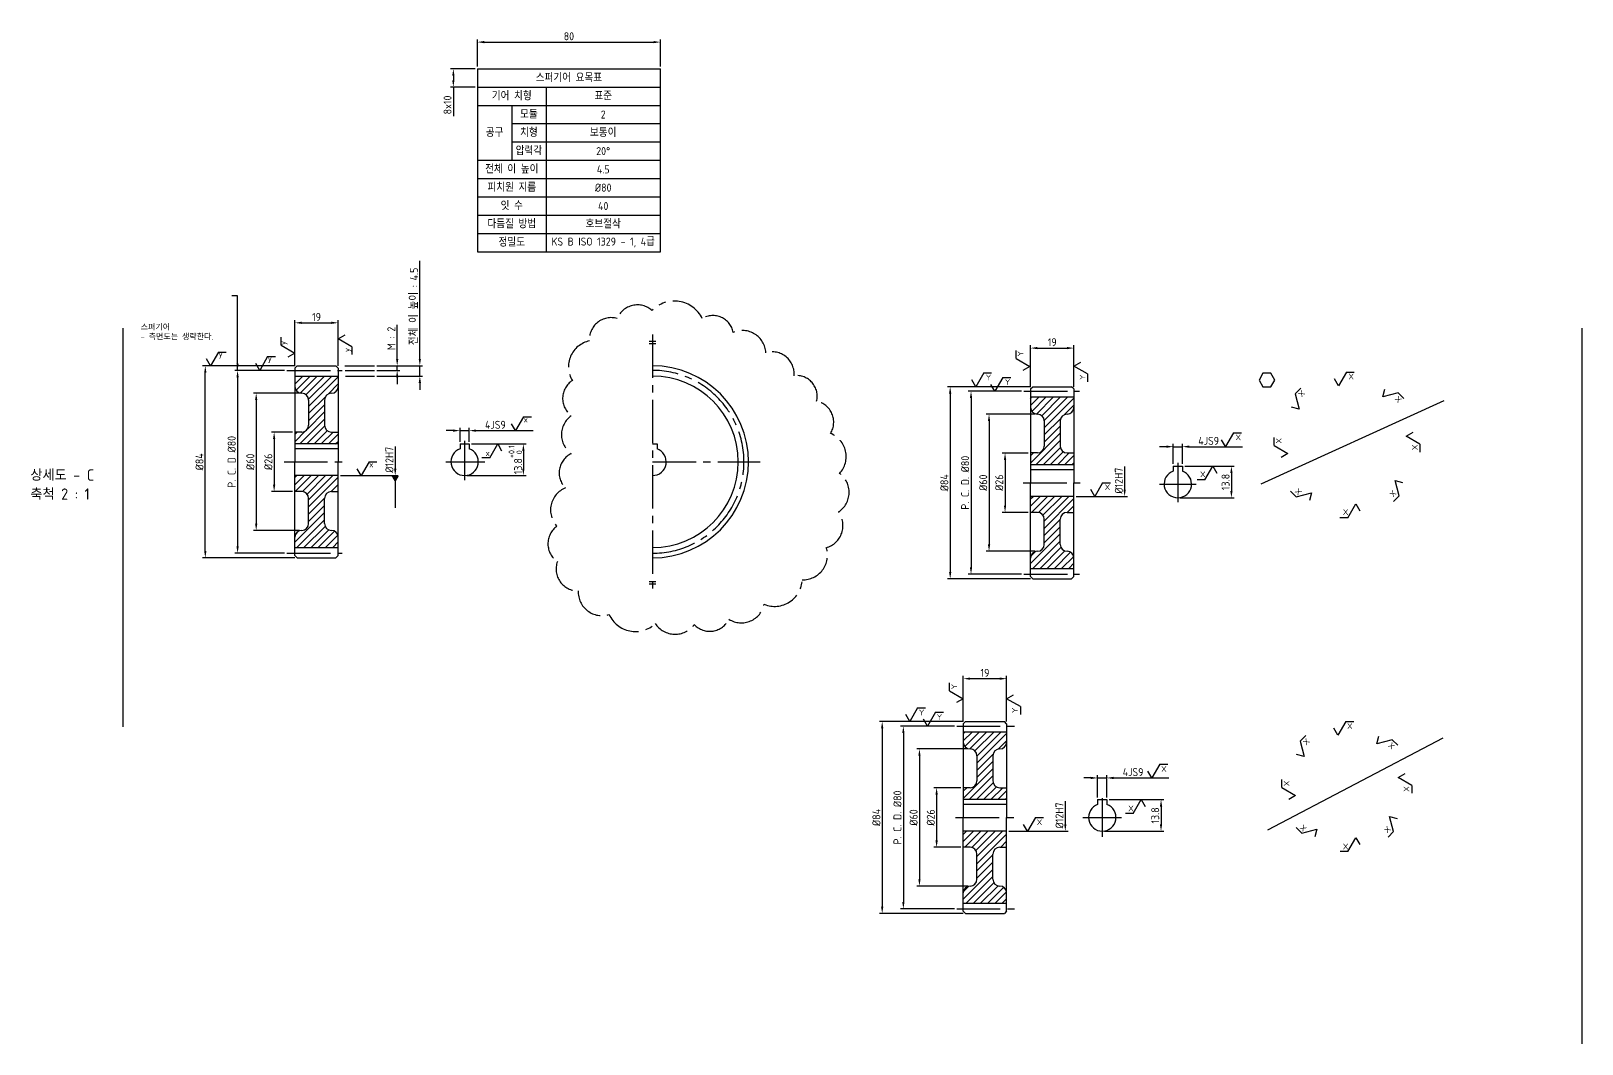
# Model space of a CAD drawing. Header units: millimetres. Extents: x 0 to 10991, y 0 to 768.
# Drawn here: x 3334 to 4013, y 104 to 547 of the extents above; entities that cross this region are included whole.
import ezdxf

# ---------------------------------------------------------------- set-up
doc = ezdxf.new("R2010")
doc.units = ezdxf.units.MM
doc.linetypes.add('CENTER2', pattern=[28.575, 19.05, -3.175, 3.175, -3.175])
doc.linetypes.add('PHANTOM2', pattern=[31.75, 15.875, -3.175, 3.175, -3.175, 3.175, -3.175])
for name, color, linetype in [('가는실선', 7, 'Continuous'), ('가상선', 6, 'PHANTOM2'), ('문자', 2, 'Continuous'), ('외형선', 3, 'Continuous'), ('중심선', 7, 'CENTER2')]:
    doc.layers.add(name, color=color, linetype=linetype)
doc.styles.get("Standard").update_dxf_attribs({"font": 'isocp.shx', "bigfont": 'whgtxt.shx'})
doc.dimstyles.new('ISO-25', dxfattribs={"dimtxt": 3.5, "dimasz": 3, "dimexe": 1.2, "dimexo": 1, "dimgap": 0.8, "dimtad": 1, "dimdec": 3, "dimdsep": 46, "dimtxsty": 'Standard', "dimcen": 0, "dimclrd": 7, "dimclre": 7, "dimclrt": 2, "dimadec": 0, "dimazin": 2, "dimtfac": 1, "dimtdec": 3, "dimtmove": 0, "dimatfit": 3, "dimfxl": 0, "dimlwd": -1, "dimlwe": -1, "dimarcsym": 0})

# ---------------------------------------------------------------- blocks, each defined once
blk = doc.blocks.new('*D167')
at = {"layer": 'Defpoints', "color": 0}
for p in [(3484.49, 400.21), (3484.49, 398.21), (3494.41, 400.21)]:
    blk.add_point(p, dxfattribs=at)
at = {"layer": '외형선', "color": 7}
for p, q in [((3494.41, 403.21), (3494.41, 418.14)), ((3485.49, 400.21), (3495.61, 400.21)), ((3485.49, 398.21), (3495.61, 398.21)), ((3494.41, 398.21), (3494.41, 400.21)), ((3494.41, 395.21), (3494.41, 392.21))]:
    blk.add_line(p, q, dxfattribs=at)
for points in [[(3493.91, 403.21), (3494.91, 403.21), (3494.41, 400.21)], [(3493.91, 395.21), (3494.91, 395.21), (3494.41, 398.21)]]:
    blk.add_solid(points, dxfattribs=at)
at = {"layer": '외형선', "color": 2, "insert": (3491.86, 412.18), "char_height": 3.5, "attachment_point": 5, "rotation": 90}
blk.add_mtext('M : 2', dxfattribs=at)
blk = doc.blocks.new('*D168')
at = {"layer": 'Defpoints', "color": 0}
for p in [(3484.49, 400.21), (3484.49, 395.71), (3504.32, 400.21)]:
    blk.add_point(p, dxfattribs=at)
at = {"layer": '외형선', "color": 7}
for p, q in [((3504.32, 403.21), (3504.32, 446.14)), ((3485.49, 400.21), (3505.52, 400.21)), ((3485.49, 395.71), (3505.52, 395.71)), ((3504.32, 395.71), (3504.32, 400.21)), ((3504.32, 392.71), (3504.32, 389.71))]:
    blk.add_line(p, q, dxfattribs=at)
for points in [[(3503.82, 403.21), (3504.82, 403.21), (3504.32, 400.21)], [(3503.82, 392.71), (3504.82, 392.71), (3504.32, 395.71)]]:
    blk.add_solid(points, dxfattribs=at)
at = {"layer": '외형선', "color": 2, "insert": (3501.77, 426.18), "char_height": 3.5, "attachment_point": 5, "rotation": 90}
blk.add_mtext('전체 이 높이 : 4.5', dxfattribs=at)
blk = doc.blocks.new('*D169')
at = {"layer": 'Defpoints', "color": 0}
for p in [(3468.64, 419.02), (3449.64, 399.21), (3468.64, 399.21)]:
    blk.add_point(p, dxfattribs=at)
at = {"layer": '외형선', "color": 7}
for p, q in [((3449.64, 400.21), (3449.64, 420.22)), ((3452.64, 419.02), (3465.64, 419.02)), ((3468.64, 400.21), (3468.64, 420.22))]:
    blk.add_line(p, q, dxfattribs=at)
for points in [[(3452.64, 419.52), (3452.64, 418.52), (3449.64, 419.02)], [(3465.64, 419.52), (3465.64, 418.52), (3468.64, 419.02)]]:
    blk.add_solid(points, dxfattribs=at)
at = {"layer": '외형선', "color": 2, "insert": (3459.14, 421.57), "char_height": 3.5, "attachment_point": 5}
blk.add_mtext('19', dxfattribs=at)
blk = doc.blocks.new('*D170')
at = {"layer": 'Defpoints', "color": 0}
for p in [(3525.9, 371.86), (3521.9, 366.01), (3525.9, 366.01)]:
    blk.add_point(p, dxfattribs=at)
at = {"layer": '외형선', "color": 7}
for p, q in [((3518.9, 371.86), (3515.9, 371.86)), ((3521.9, 367.01), (3521.9, 373.06)), ((3521.9, 371.86), (3525.9, 371.86)), ((3525.9, 367.01), (3525.9, 373.06)), ((3528.9, 371.86), (3542.85, 371.86))]:
    blk.add_line(p, q, dxfattribs=at)
for points in [[(3518.9, 372.36), (3518.9, 371.36), (3521.9, 371.86)], [(3528.9, 372.36), (3528.9, 371.36), (3525.9, 371.86)]]:
    blk.add_solid(points, dxfattribs=at)
at = {"layer": '외형선', "color": 2, "insert": (3537.37, 374.41), "char_height": 3.5, "attachment_point": 5}
blk.add_mtext('4JS9', dxfattribs=at)
blk = doc.blocks.new('*D171')
at = {"layer": 'Defpoints', "color": 0}
for p in [(3525.9, 366.01), (3523.9, 352.21), (3549.61, 352.21)]:
    blk.add_point(p, dxfattribs=at)
at = {"layer": '외형선', "color": 7}
for p, q in [((3526.9, 366.01), (3550.81, 366.01)), ((3549.61, 363.01), (3549.61, 355.21)), ((3524.9, 352.21), (3550.81, 352.21))]:
    blk.add_line(p, q, dxfattribs=at)
for points in [[(3549.11, 363.01), (3550.11, 363.01), (3549.61, 366.01)], [(3549.11, 355.21), (3550.11, 355.21), (3549.61, 352.21)]]:
    blk.add_solid(points, dxfattribs=at)
at = {"layer": '외형선', "color": 2, "insert": (3546.13, 359.11), "char_height": 3.5, "attachment_point": 5, "rotation": 90}
blk.add_mtext('13.8{\\H0.7x;\\S+0.1^  0;}', dxfattribs=at)
blk = doc.blocks.new('*D172')
at = {"layer": 'Defpoints', "color": 0}
for p in [(3446.15, 398.21), (3424.6, 318.21), (3446.15, 318.21)]:
    blk.add_point(p, dxfattribs=at)
at = {"layer": '외형선', "color": 7}
for p, q in [((3445.15, 398.21), (3423.4, 398.21)), ((3424.6, 395.21), (3424.6, 321.21)), ((3445.15, 318.21), (3423.4, 318.21))]:
    blk.add_line(p, q, dxfattribs=at)
for points in [[(3424.1, 395.21), (3425.1, 395.21), (3424.6, 398.21)], [(3424.1, 321.21), (3425.1, 321.21), (3424.6, 318.21)]]:
    blk.add_solid(points, dxfattribs=at)
at = {"layer": '외형선', "color": 2, "insert": (3422.02, 358.21), "char_height": 3.5, "attachment_point": 5, "rotation": 90}
blk.add_mtext('P. C. D %%C80', dxfattribs=at)
blk = doc.blocks.new('*D173')
at = {"layer": 'Defpoints', "color": 0}
for p in [(3410.49, 400.21), (3450.64, 400.21), (3450.64, 316.21)]:
    blk.add_point(p, dxfattribs=at)
at = {"layer": '외형선', "color": 7}
for p, q in [((3449.64, 400.21), (3409.29, 400.21)), ((3410.49, 319.21), (3410.49, 397.21)), ((3449.64, 316.21), (3409.29, 316.21))]:
    blk.add_line(p, q, dxfattribs=at)
for points in [[(3409.99, 397.21), (3410.99, 397.21), (3410.49, 400.21)], [(3409.99, 319.21), (3410.99, 319.21), (3410.49, 316.21)]]:
    blk.add_solid(points, dxfattribs=at)
at = {"layer": '외형선', "color": 2, "insert": (3407.94, 358.21), "char_height": 3.5, "attachment_point": 5, "rotation": 90}
blk.add_mtext('%%C84', dxfattribs=at)
blk = doc.blocks.new('*D174')
at = {"layer": 'Defpoints', "color": 0}
for p in [(3449.66, 371.21), (3440.6, 345.21), (3449.66, 345.21)]:
    blk.add_point(p, dxfattribs=at)
at = {"layer": '외형선', "color": 7}
for p, q in [((3448.66, 371.21), (3439.4, 371.21)), ((3440.6, 368.21), (3440.6, 348.21)), ((3448.66, 345.21), (3439.4, 345.21))]:
    blk.add_line(p, q, dxfattribs=at)
for points in [[(3440.1, 368.21), (3441.1, 368.21), (3440.6, 371.21)], [(3440.1, 348.21), (3441.1, 348.21), (3440.6, 345.21)]]:
    blk.add_solid(points, dxfattribs=at)
at = {"layer": '외형선', "color": 2, "insert": (3438.05, 358.21), "char_height": 3.5, "attachment_point": 5, "rotation": 90}
blk.add_mtext('%%C26', dxfattribs=at)
blk = doc.blocks.new('*D175')
at = {"layer": 'Defpoints', "color": 0}
for p in [(3452.66, 388.21), (3432.74, 328.21), (3452.66, 328.21)]:
    blk.add_point(p, dxfattribs=at)
at = {"layer": '외형선', "color": 7}
for p, q in [((3451.66, 388.21), (3431.54, 388.21)), ((3432.74, 385.21), (3432.74, 331.21)), ((3451.66, 328.21), (3431.54, 328.21))]:
    blk.add_line(p, q, dxfattribs=at)
for points in [[(3432.24, 385.21), (3433.24, 385.21), (3432.74, 388.21)], [(3432.24, 331.21), (3433.24, 331.21), (3432.74, 328.21)]]:
    blk.add_solid(points, dxfattribs=at)
at = {"layer": '외형선', "color": 2, "insert": (3430.19, 358.21), "char_height": 3.5, "attachment_point": 5, "rotation": 90}
blk.add_mtext('%%C60', dxfattribs=at)
blk = doc.blocks.new('*D176')
at = {"layer": 'Defpoints', "color": 0}
for p in [(3609.53, 541.81), (3529.53, 530.14), (3609.53, 530.14)]:
    blk.add_point(p, dxfattribs=at)
at = {"layer": '외형선', "color": 7}
for p, q in [((3529.53, 531.14), (3529.53, 543.01)), ((3609.53, 531.14), (3609.53, 543.01)), ((3532.53, 541.81), (3606.53, 541.81))]:
    blk.add_line(p, q, dxfattribs=at)
for points in [[(3532.53, 542.31), (3532.53, 541.31), (3529.53, 541.81)], [(3606.53, 542.31), (3606.53, 541.31), (3609.53, 541.81)]]:
    blk.add_solid(points, dxfattribs=at)
at = {"layer": '외형선', "color": 2, "insert": (3569.53, 544.36), "char_height": 3.5, "attachment_point": 5}
blk.add_mtext('80', dxfattribs=at)
blk = doc.blocks.new('*D177')
at = {"layer": 'Defpoints', "color": 0}
for p in [(3529.53, 530.14), (3518.98, 522.14), (3529.53, 522.14)]:
    blk.add_point(p, dxfattribs=at)
at = {"layer": '외형선', "color": 7}
for p, q in [((3528.53, 530.14), (3517.78, 530.14)), ((3518.98, 527.14), (3518.98, 525.14)), ((3528.53, 522.14), (3517.78, 522.14)), ((3518.98, 522.14), (3518.98, 509.48))]:
    blk.add_line(p, q, dxfattribs=at)
for points in [[(3518.48, 527.14), (3519.48, 527.14), (3518.98, 530.14)], [(3518.48, 525.14), (3519.48, 525.14), (3518.98, 522.14)]]:
    blk.add_solid(points, dxfattribs=at)
at = {"layer": '외형선', "color": 2, "insert": (3516.43, 514.31), "char_height": 3.5, "attachment_point": 5, "rotation": 90}
blk.add_mtext('8x10', dxfattribs=at)
blk = doc.blocks.new('*D178')
at = {"layer": 'Defpoints', "color": 0}
for p in [(3790.43, 407.97), (3771.43, 390.07), (3790.43, 390.07)]:
    blk.add_point(p, dxfattribs=at)
at = {"layer": '외형선', "color": 7}
for p, q in [((3771.43, 391.07), (3771.43, 409.17)), ((3774.43, 407.97), (3787.43, 407.97)), ((3790.43, 391.07), (3790.43, 409.17))]:
    blk.add_line(p, q, dxfattribs=at)
for points in [[(3774.43, 408.47), (3774.43, 407.47), (3771.43, 407.97)], [(3787.43, 408.47), (3787.43, 407.47), (3790.43, 407.97)]]:
    blk.add_solid(points, dxfattribs=at)
at = {"layer": '외형선', "color": 2, "insert": (3780.93, 410.52), "char_height": 3.5, "attachment_point": 5}
blk.add_mtext('19', dxfattribs=at)
blk = doc.blocks.new('*D179')
at = {"layer": 'Defpoints', "color": 0}
for p in [(3771.43, 362.07), (3760.3, 336.07), (3771.43, 336.07)]:
    blk.add_point(p, dxfattribs=at)
at = {"layer": '외형선', "color": 7}
for p, q in [((3770.43, 362.07), (3759.1, 362.07)), ((3760.3, 359.07), (3760.3, 339.07)), ((3770.43, 336.07), (3759.1, 336.07))]:
    blk.add_line(p, q, dxfattribs=at)
for points in [[(3759.8, 359.07), (3760.8, 359.07), (3760.3, 362.07)], [(3759.8, 339.07), (3760.8, 339.07), (3760.3, 336.07)]]:
    blk.add_solid(points, dxfattribs=at)
at = {"layer": '외형선', "color": 2, "insert": (3757.75, 349.07), "char_height": 3.5, "attachment_point": 5, "rotation": 90}
blk.add_mtext('%%C26', dxfattribs=at)
blk = doc.blocks.new('*D180')
at = {"layer": 'Defpoints', "color": 0}
for p in [(3774.43, 379.07), (3753.3, 319.07), (3774.43, 319.07)]:
    blk.add_point(p, dxfattribs=at)
at = {"layer": '외형선', "color": 7}
for p, q in [((3773.43, 379.07), (3752.1, 379.07)), ((3753.3, 376.07), (3753.3, 322.07)), ((3773.43, 319.07), (3752.1, 319.07))]:
    blk.add_line(p, q, dxfattribs=at)
for points in [[(3752.8, 376.07), (3753.8, 376.07), (3753.3, 379.07)], [(3752.8, 322.07), (3753.8, 322.07), (3753.3, 319.07)]]:
    blk.add_solid(points, dxfattribs=at)
at = {"layer": '외형선', "color": 2, "insert": (3750.75, 349.07), "char_height": 3.5, "attachment_point": 5, "rotation": 90}
blk.add_mtext('%%C60', dxfattribs=at)
blk = doc.blocks.new('*D181')
at = {"layer": 'Defpoints', "color": 0}
for p in [(3768.51, 389.07), (3745.42, 309.07), (3768.51, 309.07)]:
    blk.add_point(p, dxfattribs=at)
at = {"layer": '외형선', "color": 7}
for p, q in [((3767.51, 389.07), (3744.22, 389.07)), ((3745.42, 386.07), (3745.42, 312.07)), ((3767.51, 309.07), (3744.22, 309.07))]:
    blk.add_line(p, q, dxfattribs=at)
for points in [[(3744.92, 386.07), (3745.92, 386.07), (3745.42, 389.07)], [(3744.92, 312.07), (3745.92, 312.07), (3745.42, 309.07)]]:
    blk.add_solid(points, dxfattribs=at)
at = {"layer": '외형선', "color": 2, "insert": (3742.85, 349.07), "char_height": 3.5, "attachment_point": 5, "rotation": 90}
blk.add_mtext('P. C. D. %%C80', dxfattribs=at)
blk = doc.blocks.new('*D182')
at = {"layer": 'Defpoints', "color": 0}
for p in [(3772.43, 391.07), (3736.3, 307.07), (3772.43, 307.07)]:
    blk.add_point(p, dxfattribs=at)
at = {"layer": '외형선', "color": 7}
for p, q in [((3771.43, 391.07), (3735.1, 391.07)), ((3736.3, 388.07), (3736.3, 310.07)), ((3771.43, 307.07), (3735.1, 307.07))]:
    blk.add_line(p, q, dxfattribs=at)
for points in [[(3735.8, 388.07), (3736.8, 388.07), (3736.3, 391.07)], [(3735.8, 310.07), (3736.8, 310.07), (3736.3, 307.07)]]:
    blk.add_solid(points, dxfattribs=at)
at = {"layer": '외형선', "color": 2, "insert": (3733.75, 349.07), "char_height": 3.5, "attachment_point": 5, "rotation": 90}
blk.add_mtext('%%C84', dxfattribs=at)
blk = doc.blocks.new('*D183')
at = {"layer": 'Defpoints', "color": 0}
for p in [(3837.87, 364.84), (3833.87, 356.28), (3837.87, 356.28)]:
    blk.add_point(p, dxfattribs=at)
at = {"layer": '외형선', "color": 7}
for p, q in [((3830.87, 364.84), (3827.87, 364.84)), ((3833.87, 357.28), (3833.87, 366.04)), ((3833.87, 364.84), (3837.87, 364.84)), ((3837.87, 357.28), (3837.87, 366.04)), ((3840.87, 364.84), (3854.82, 364.84))]:
    blk.add_line(p, q, dxfattribs=at)
for points in [[(3830.87, 365.34), (3830.87, 364.34), (3833.87, 364.84)], [(3840.87, 365.34), (3840.87, 364.34), (3837.87, 364.84)]]:
    blk.add_solid(points, dxfattribs=at)
at = {"layer": '외형선', "color": 2, "insert": (3849.35, 367.39), "char_height": 3.5, "attachment_point": 5}
blk.add_mtext('4JS9', dxfattribs=at)
blk = doc.blocks.new('*D184')
at = {"layer": 'Defpoints', "color": 0}
for p in [(3837.87, 356.28), (3835.87, 342.48), (3859.31, 342.48)]:
    blk.add_point(p, dxfattribs=at)
at = {"layer": '외형선', "color": 7}
for p, q in [((3838.87, 356.28), (3860.51, 356.28)), ((3859.31, 353.28), (3859.31, 345.48)), ((3836.87, 342.48), (3860.51, 342.48))]:
    blk.add_line(p, q, dxfattribs=at)
for points in [[(3858.81, 353.28), (3859.81, 353.28), (3859.31, 356.28)], [(3858.81, 345.48), (3859.81, 345.48), (3859.31, 342.48)]]:
    blk.add_solid(points, dxfattribs=at)
at = {"layer": '외형선', "color": 2, "insert": (3856.76, 349.38), "char_height": 3.5, "attachment_point": 5, "rotation": 90}
blk.add_mtext('13.8', dxfattribs=at)
blk = doc.blocks.new('*D185')
at = {"layer": 'Defpoints', "color": 0}
for p in [(3804.8, 219.93), (3800.8, 210.43), (3804.8, 210.43)]:
    blk.add_point(p, dxfattribs=at)
at = {"layer": '외형선', "color": 7}
for p, q in [((3797.8, 219.93), (3794.8, 219.93)), ((3800.8, 211.43), (3800.8, 221.13)), ((3800.8, 219.93), (3804.8, 219.93)), ((3804.8, 211.43), (3804.8, 221.13)), ((3807.8, 219.93), (3821.75, 219.93))]:
    blk.add_line(p, q, dxfattribs=at)
for points in [[(3797.8, 220.43), (3797.8, 219.43), (3800.8, 219.93)], [(3807.8, 220.43), (3807.8, 219.43), (3804.8, 219.93)]]:
    blk.add_solid(points, dxfattribs=at)
at = {"layer": '외형선', "color": 2, "insert": (3816.28, 222.48), "char_height": 3.5, "attachment_point": 5}
blk.add_mtext('4JS9', dxfattribs=at)
blk = doc.blocks.new('*D186')
at = {"layer": 'Defpoints', "color": 0}
for p in [(3804.8, 210.43), (3802.8, 196.63), (3828.53, 196.63)]:
    blk.add_point(p, dxfattribs=at)
at = {"layer": '외형선', "color": 7}
for p, q in [((3805.8, 210.43), (3829.73, 210.43)), ((3828.53, 207.43), (3828.53, 199.63)), ((3803.8, 196.63), (3829.73, 196.63))]:
    blk.add_line(p, q, dxfattribs=at)
for points in [[(3828.03, 207.43), (3829.03, 207.43), (3828.53, 210.43)], [(3828.03, 199.63), (3829.03, 199.63), (3828.53, 196.63)]]:
    blk.add_solid(points, dxfattribs=at)
at = {"layer": '외형선', "color": 2, "insert": (3825.98, 203.53), "char_height": 3.5, "attachment_point": 5, "rotation": 90}
blk.add_mtext('13.8', dxfattribs=at)
blk = doc.blocks.new('*D187')
at = {"layer": 'Defpoints', "color": 0}
for p in [(3742, 215.63), (3730.36, 189.63), (3742, 189.63)]:
    blk.add_point(p, dxfattribs=at)
at = {"layer": '외형선', "color": 7}
for p, q in [((3741, 215.63), (3729.16, 215.63)), ((3730.36, 212.63), (3730.36, 192.63)), ((3741, 189.63), (3729.16, 189.63))]:
    blk.add_line(p, q, dxfattribs=at)
for points in [[(3729.86, 212.63), (3730.86, 212.63), (3730.36, 215.63)], [(3729.86, 192.63), (3730.86, 192.63), (3730.36, 189.63)]]:
    blk.add_solid(points, dxfattribs=at)
at = {"layer": '외형선', "color": 2, "insert": (3727.81, 202.63), "char_height": 3.5, "attachment_point": 5, "rotation": 90}
blk.add_mtext('%%C26', dxfattribs=at)
blk = doc.blocks.new('*D188')
at = {"layer": 'Defpoints', "color": 0}
for p in [(3745, 232.63), (3722.85, 172.63), (3745, 172.63)]:
    blk.add_point(p, dxfattribs=at)
at = {"layer": '외형선', "color": 7}
for p, q in [((3744, 232.63), (3721.65, 232.63)), ((3722.85, 229.63), (3722.85, 175.63)), ((3744, 172.63), (3721.65, 172.63))]:
    blk.add_line(p, q, dxfattribs=at)
for points in [[(3722.35, 229.63), (3723.35, 229.63), (3722.85, 232.63)], [(3722.35, 175.63), (3723.35, 175.63), (3722.85, 172.63)]]:
    blk.add_solid(points, dxfattribs=at)
at = {"layer": '외형선', "color": 2, "insert": (3720.3, 202.63), "char_height": 3.5, "attachment_point": 5, "rotation": 90}
blk.add_mtext('%%C60', dxfattribs=at)
blk = doc.blocks.new('*D189')
at = {"layer": 'Defpoints', "color": 0}
for p in [(3739.15, 242.63), (3715.82, 162.63), (3739.15, 162.63)]:
    blk.add_point(p, dxfattribs=at)
at = {"layer": '외형선', "color": 7}
for p, q in [((3738.15, 242.63), (3714.62, 242.63)), ((3715.82, 239.63), (3715.82, 165.63)), ((3738.15, 162.63), (3714.62, 162.63))]:
    blk.add_line(p, q, dxfattribs=at)
for points in [[(3715.32, 239.63), (3716.32, 239.63), (3715.82, 242.63)], [(3715.32, 165.63), (3716.32, 165.63), (3715.82, 162.63)]]:
    blk.add_solid(points, dxfattribs=at)
at = {"layer": '외형선', "color": 2, "insert": (3713.24, 202.63), "char_height": 3.5, "attachment_point": 5, "rotation": 90}
blk.add_mtext('P. C. D. %%C80', dxfattribs=at)
blk = doc.blocks.new('*D190')
at = {"layer": 'Defpoints', "color": 0}
for p in [(3743, 244.63), (3706.56, 160.63), (3743, 160.63)]:
    blk.add_point(p, dxfattribs=at)
at = {"layer": '외형선', "color": 7}
for p, q in [((3742, 244.63), (3705.36, 244.63)), ((3706.56, 241.63), (3706.56, 163.63)), ((3742, 160.63), (3705.36, 160.63))]:
    blk.add_line(p, q, dxfattribs=at)
for points in [[(3706.06, 241.63), (3707.06, 241.63), (3706.56, 244.63)], [(3706.06, 163.63), (3707.06, 163.63), (3706.56, 160.63)]]:
    blk.add_solid(points, dxfattribs=at)
at = {"layer": '외형선', "color": 2, "insert": (3704.01, 202.63), "char_height": 3.5, "attachment_point": 5, "rotation": 90}
blk.add_mtext('%%C84', dxfattribs=at)
blk = doc.blocks.new('*D191')
at = {"layer": 'Defpoints', "color": 0}
for p in [(3761, 263.36), (3742, 243.63), (3761, 243.63)]:
    blk.add_point(p, dxfattribs=at)
at = {"layer": '외형선', "color": 7}
for p, q in [((3742, 244.63), (3742, 264.56)), ((3745, 263.36), (3758, 263.36)), ((3761, 244.63), (3761, 264.56))]:
    blk.add_line(p, q, dxfattribs=at)
for points in [[(3745, 263.86), (3745, 262.86), (3742, 263.36)], [(3758, 263.86), (3758, 262.86), (3761, 263.36)]]:
    blk.add_solid(points, dxfattribs=at)
at = {"layer": '외형선', "color": 2, "insert": (3751.5, 265.91), "char_height": 3.5, "attachment_point": 5}
blk.add_mtext('19', dxfattribs=at)

msp = doc.modelspace()

# ---------------------------------------------------------------- hatches: boundary and pattern name
at = {"layer": '가는실선'}
h = msp.add_hatch(dxfattribs=at)
h.set_pattern_fill('ANSI31', color=256, scale=0.7)
h.set_pattern_definition([(45, (106.1194, 0), (-1.5715448, 1.5715448), [])])
h.paths.add_polyline_path([(3462.6436, 385.213, -0.41421356), (3465.6436, 388.213, 0.41421356), (3468.6436, 391.213), (3468.6436, 395.713), (3449.6436, 395.713), (3449.6609, 391.213, 0.41421356), (3452.6609, 388.213, -0.41421356), (3455.6609, 385.213), (3455.6609, 374.213, -0.41421356), (3452.6609, 371.213), (3449.6436, 371.213), (3449.6436, 366.013), (3468.6436, 366.013), (3468.6436, 371.213), (3465.6436, 371.213, -0.41421356), (3462.6436, 374.213)])
h.paths.add_polyline_path([(3465.6436, 345.213), (3468.6436, 345.213), (3468.6436, 352.213), (3449.6436, 352.213), (3449.6436, 345.213), (3452.6609, 345.213, -0.41421356), (3455.6609, 342.213), (3455.6609, 331.213, -0.41421356), (3452.6609, 328.213, 0.41421356), (3449.6609, 325.213), (3449.6512, 320.713), (3468.6436, 320.713), (3468.6436, 325.213, 0.41421356), (3465.6436, 328.213, -0.41421356), (3462.6436, 331.213), (3462.6436, 342.213, -0.41421356)])
h = msp.add_hatch(dxfattribs=at)
h.set_pattern_fill('ANSI31', color=256, scale=0.7)
h.set_pattern_definition([(45, (97.7894, 0), (-1.5715448, 1.5715448), [])])
h.paths.add_polyline_path([(3787.4286, 379.0719, 0.41421356), (3790.4286, 382.0719), (3790.4286, 386.5719), (3771.4286, 386.5719), (3771.4286, 382.0719, 0.41421356), (3774.4286, 379.0719, -0.41421356), (3777.4286, 376.0719), (3777.4286, 365.0719, -0.41421356), (3774.4286, 362.0719), (3771.4286, 362.0719), (3771.4286, 356.8719), (3790.4286, 356.8719), (3790.4286, 362.0719), (3787.4286, 362.0719, -0.41421356), (3784.4286, 365.0719), (3784.4286, 376.0719, -0.41421356)])
h.paths.add_polyline_path([(3771.4286, 343.0719), (3771.4286, 336.0719), (3774.4286, 336.0719, -0.41421356), (3777.4286, 333.0719), (3777.4286, 322.0719, -0.41421356), (3774.4286, 319.0719, 0.41421356), (3771.4286, 316.0719), (3771.4286, 311.5719), (3790.4286, 311.5719), (3790.4286, 316.0719, 0.41421356), (3787.4286, 319.0719, -0.41421356), (3784.4286, 322.0719), (3784.4286, 333.0719, -0.41421356), (3787.4286, 336.0719), (3790.4286, 336.0719), (3790.4286, 343.0719)])
h = msp.add_hatch(dxfattribs=at)
h.set_pattern_fill('ANSI31', color=256, scale=0.7)
h.set_pattern_definition([(45, (54.7984, 0), (-1.5715448, 1.5715448), [])])
h.paths.add_polyline_path([(3761.0019, 210.4326), (3761.0019, 215.6326), (3758.0019, 215.6326, -0.41421356), (3755.0019, 218.6326), (3755.0019, 229.6326, -0.41421356), (3758.0019, 232.6326, 0.41421356), (3761.0019, 235.6326), (3761.0019, 240.1326), (3742.0019, 240.1326), (3742.0019, 235.6326, 0.41421356), (3745.0019, 232.6326, -0.41421356), (3748.0019, 229.6326), (3748.0019, 218.6326, -0.41421356), (3745.0019, 215.6326), (3742.0019, 215.6326), (3742.0019, 210.4326)])
h.paths.add_polyline_path([(3758.0019, 189.6326), (3761.0019, 189.6326), (3761.0019, 196.6326), (3742.0019, 196.6326), (3742.0019, 189.6326), (3745.0019, 189.6326, -0.41421356), (3748.0019, 186.6326), (3748.0019, 175.6326, -0.41421356), (3745.0019, 172.6326, 0.41421356), (3742.0019, 169.6326), (3742.0019, 165.1326), (3761.0019, 165.1326), (3761.0019, 169.6326, 0.41421356), (3758.0019, 172.6326, -0.41421356), (3755.0019, 175.6326), (3755.0019, 186.6326, -0.41421356)])

# ---------------------------------------------------------------- linework, layer by layer
for p, q in [((3529.5282, 530.1358), (3609.5282, 530.1358)), ((3529.5282, 530.1358), (3529.5282, 450.1358)), ((3609.5282, 450.1358), (3609.5282, 530.1358)), ((3529.5282, 522.1358), (3609.5282, 522.1358)), ((3559.5282, 522.1358), (3559.5282, 450.1358)), ((3529.5282, 514.1358), (3609.5282, 514.1358)), ((3544.5282, 514.1358), (3544.5282, 490.1358)), ((3544.5282, 506.1358), (3609.5282, 506.1358)), ((3544.5282, 498.1358), (3609.5282, 498.1358)), ((3529.5282, 490.1358), (3609.5282, 490.1358)), ((3529.5282, 482.1358), (3609.5282, 482.1358)), ((3529.5282, 474.1358), (3609.5282, 474.1358)), ((3529.5282, 466.1358), (3609.5282, 466.1358)), ((3529.5282, 458.1358), (3609.5282, 458.1358)), ((3529.5282, 450.1358), (3609.5282, 450.1358)), ((3443.6436, 409.2163), (3443.6436, 412.6804)), ((3443.6436, 409.2163), (3449.6436, 405.7522)), ((3468.6436, 412.0176), (3471.6436, 413.7496)), ((3474.6436, 408.5535), (3468.6436, 412.0176)), ((3474.6436, 408.5535), (3474.6436, 405.0894)), ((3412.7456, 400.213), (3411.0136, 403.213)), ((3416.2097, 406.213), (3412.7456, 400.213)), ((3416.2097, 406.213), (3419.6738, 406.213)), ((3434.2722, 398.213), (3432.5402, 401.213)), ((3437.7363, 404.213), (3434.2722, 398.213)), ((3437.7363, 404.213), (3441.2004, 404.213)), ((3449.6436, 405.7522), (3446.6436, 404.0201)), ((3765.1013, 403.3962), (3765.1013, 406.8603)), ((3765.1013, 403.3962), (3771.1013, 399.9321)), ((3790.4286, 400.1211), (3793.4286, 401.8531)), ((3747.5128, 391.0719), (3745.7807, 394.0719)), ((3750.9769, 397.0719), (3747.5128, 391.0719)), ((3750.9769, 397.0719), (3754.441, 397.0719)), ((3759.3276, 395.0719), (3755.8635, 389.0719)), ((3759.3276, 395.0719), (3762.7917, 395.0719)), ((3771.1013, 399.9321), (3768.1013, 398.2)), ((3796.4286, 396.657), (3790.4286, 400.1211)), ((3796.4286, 396.657), (3796.4286, 393.1929)), ((3906.1418, 391.4868), (3904.4097, 394.4868)), ((3909.6059, 397.4868), (3906.1418, 391.4868)), ((3909.6059, 397.4868), (3913.07, 397.4868)), ((3755.8635, 389.0719), (3754.1314, 392.0719)), ((3887.1704, 387.9363), (3889.6199, 390.3858)), ((3887.1704, 387.9363), (3888.9635, 381.2442)), ((3925.5312, 386.5826), (3926.4278, 389.9286)), ((3932.2234, 388.3757), (3925.5312, 386.5826)), ((3932.2234, 388.3757), (3934.6729, 385.9262)), ((3888.9635, 381.2442), (3885.6175, 382.1408)), ((3546.2128, 371.8624), (3544.4808, 374.8624)), ((3549.6769, 377.8624), (3546.2128, 371.8624)), ((3549.6769, 377.8624), (3553.141, 377.8624)), ((3542.8467, 371.8624), (3553.8712, 371.8624)), ((3856.7567, 364.873), (3855.0246, 367.873)), ((3860.2208, 370.873), (3856.7567, 364.873)), ((3860.2208, 370.873), (3863.6849, 370.873)), ((3878.0593, 365.3189), (3878.0593, 368.783)), ((3935.7738, 369.4043), (3938.7738, 371.1364)), ((3941.7738, 365.9402), (3935.7738, 369.4043)), ((3534.9119, 360.013), (3531.4478, 360.013)), ((3534.9119, 360.013), (3538.376, 366.013)), ((3538.376, 366.013), (3540.1081, 363.013)), ((3854.8247, 364.841), (3864.1692, 364.841)), ((3878.0593, 365.3189), (3884.0593, 361.8548)), ((3884.0593, 361.8548), (3881.0593, 360.1227)), ((3941.7738, 365.9402), (3941.7738, 362.4761)), ((3478.6474, 352.213), (3476.9153, 355.213)), ((3482.1115, 358.213), (3478.6474, 352.213)), ((3482.1115, 358.213), (3485.5756, 358.213)), ((3847.7534, 350.2828), (3851.2175, 356.2828)), ((3851.2175, 356.2828), (3852.9496, 353.2828)), ((3799.5323, 343.0719), (3797.8002, 346.0719)), ((3802.9964, 349.0719), (3799.5323, 343.0719)), ((3802.9964, 349.0719), (3806.4605, 349.0719)), ((3847.7534, 350.2828), (3844.2893, 350.2828)), ((3932.6627, 343.3227), (3930.8696, 350.0149)), ((3930.8696, 350.0149), (3934.2156, 349.1183)), ((3887.6097, 342.8834), (3885.1603, 345.3329)), ((3887.6097, 342.8834), (3894.3019, 344.6765)), ((3894.3019, 344.6765), (3893.4053, 341.3305)), ((3910.2272, 333.7723), (3913.6913, 339.7723)), ((3913.6913, 339.7723), (3915.4234, 336.7723)), ((3932.6627, 343.3227), (3930.2132, 340.8732)), ((3910.2272, 333.7723), (3906.7631, 333.7723)), ((3736.0019, 258.0628), (3736.0019, 261.5269)), ((3736.0019, 258.0628), (3742.0019, 254.5987)), ((3742.0019, 254.5987), (3739.0019, 252.8667)), ((3761.0019, 254.5987), (3764.0019, 256.3308)), ((3767.0019, 251.1346), (3761.0019, 254.5987)), ((3767.0019, 251.1346), (3767.0019, 247.6705)), ((3718.5877, 244.6326), (3716.8556, 247.6326)), ((3722.0518, 250.6326), (3718.5877, 244.6326)), ((3722.0518, 250.6326), (3725.5159, 250.6326)), ((3726.3832, 242.6326), (3724.6512, 245.6326)), ((3729.8473, 248.6326), (3726.3832, 242.6326)), ((3729.8473, 248.6326), (3733.3114, 248.6326)), ((3909.3414, 244.6566), (3905.8773, 238.6566)), ((3909.3414, 244.6566), (3912.8055, 244.6566)), ((3889.3705, 235.9903), (3891.82, 238.4398)), ((3905.8773, 238.6566), (3904.1453, 241.6566)), ((3922.8989, 234.8698), (3923.7954, 238.2159)), ((3889.3705, 235.9903), (3891.1636, 229.2982)), ((3929.591, 236.663), (3922.8989, 234.8698)), ((3929.591, 236.663), (3932.0405, 234.2135)), ((3828.0188, 225.9273), (3824.5547, 219.9273)), ((3828.0188, 225.9273), (3831.4829, 225.9273)), ((3891.1636, 229.2982), (3887.8175, 230.1947)), ((3821.7527, 219.9273), (3831.9468, 219.9273)), ((3824.5547, 219.9273), (3822.8227, 222.9273)), ((3881.3769, 215.7407), (3881.3769, 219.2048)), ((3932.2573, 220.1561), (3935.2573, 221.8882)), ((3938.2573, 216.692), (3932.2573, 220.1561)), ((3816.4027, 204.4326), (3819.8668, 210.4326)), ((3819.8668, 210.4326), (3821.5988, 207.4326)), ((3881.3769, 215.7407), (3887.3769, 212.2766)), ((3887.3769, 212.2766), (3884.3769, 210.5446)), ((3938.2573, 216.692), (3938.2573, 213.2279)), ((3816.4027, 204.4326), (3812.9386, 204.4326)), ((3770.1341, 196.6326), (3768.4021, 199.6326)), ((3773.5982, 202.6326), (3770.1341, 196.6326)), ((3773.5982, 202.6326), (3777.0623, 202.6326)), ((3890.0431, 195.7698), (3887.5936, 198.2193)), ((3890.0431, 195.7698), (3896.7353, 197.5629)), ((3896.7353, 197.5629), (3895.8387, 194.2169)), ((3930.2637, 196.4424), (3928.4705, 203.1346)), ((3928.4705, 203.1346), (3931.8166, 202.238)), ((3910.2927, 187.7762), (3913.7568, 193.7762)), ((3913.7568, 193.7762), (3915.4889, 190.7762)), ((3930.2637, 196.4424), (3927.8142, 193.993)), ((3910.2927, 187.7762), (3906.8286, 187.7762))]:
    msp.add_line(p, q, dxfattribs=at)
msp.add_arc((3606.0905, 358.213), 37.5, 270, 90, dxfattribs=at)
at = {"layer": '가상선'}
for p, q in [((3471.5729, 400.213), (3484.4924, 400.213)), ((3471.6447, 398.213), (3484.4924, 398.213)), ((3471.8601, 395.713), (3484.4924, 395.713))]:
    msp.add_line(p, q, dxfattribs=at)
msp.add_lwpolyline([(3605.8715, 424.4046, 0.52056705), (3590.6712, 420.8992, 0.52056705), (3590.6712, 420.8992, 0.52056705), (3578.5109, 411.0843, 0.52056705), (3578.5109, 411.0843, 0.52056705), (3571.0277, 393.7914, 0.52056705), (3571.0277, 393.7914, 0.52056705), (3570.56, 378.368, 0.52056705), (3570.56, 378.368, 0.52056705), (3570.56, 361.7762, 0.52056705), (3570.56, 361.7762, 0.52056705), (3567.9876, 346.8201, 0.52056705), (3567.9876, 346.8201, 0.52056705), (3564.246, 329.9946, 0.52056705), (3564.246, 329.9946, 0.52056705), (3564.4799, 314.5712, 0.52056705), (3564.4799, 314.5712, 0.52056705), (3573.6001, 301.7183, 0.52056705), (3573.6001, 301.7183, 0.52056705), (3587.1634, 291.4361, 0.52056705), (3587.1634, 291.4361, 0.52056705), (3607.2746, 287.4634, 0.52056705), (3607.2746, 287.4634, 0.52056705), (3624.3457, 286.996, 0.52056705), (3624.3457, 286.996, 0.52056705), (3639.546, 289.3329, 0.52056705), (3639.546, 289.3329, 0.52056705), (3654.9801, 295.8761, 0.52056705), (3654.9801, 295.8761, 0.52056705), (3671.5835, 306.6258, 0.52056705), (3671.5835, 306.6258, 0.52056705), (3682.1068, 320.6471, 0.52056705), (3682.1068, 320.6471, 0.52056705), (3687.4854, 336.3042, 0.52056705), (3687.4854, 336.3042, 0.52056705), (3687.9531, 353.1297, 0.52056705), (3687.9531, 353.1297, 0.52056705), (3683.9776, 370.6563, 0.52056705), (3683.9776, 370.6563, 0.52056705), (3677.8975, 384.6776, 0.52056705), (3677.8975, 384.6776, 0.52056705), (3668.0757, 395.8946, 0.52056705), (3668.0757, 395.8946, 0.52056705), (3655.6817, 405.9432, 0.52056705), (3655.6817, 405.9432, 0.52056705), (3641.4168, 414.8233, 0.52056705), (3641.4168, 414.8233, 0.52056705), (3627.8534, 420.8992, 0.52056705), (3627.8534, 420.8992, 0.52056705)], format="xyb", close=True, dxfattribs=at)
at = {"layer": '문자'}
for p, q in [((3604.5905, 410.9298), (3607.5905, 410.9298)), ((3604.5905, 409.9298), (3607.5905, 409.9298)), ((3604.5905, 305.8597), (3607.5905, 305.8597)), ((3604.5905, 304.8597), (3607.5905, 304.8597))]:
    msp.add_line(p, q, dxfattribs=at)
at = {"layer": '외형선'}
for p, q in [((3374.3432, 416.6669), (3374.3432, 242.346)), ((4012.6521, 416.6669), (4012.6521, 103.5556)), ((3449.6436, 399.213), (3450.6436, 400.213)), ((3449.6436, 399.213), (3449.6436, 358.213)), ((3449.6436, 395.713), (3468.6436, 395.713)), ((3450.6436, 400.213), (3467.6436, 400.213)), ((3468.6436, 399.213), (3467.6436, 400.213)), ((3468.6436, 399.213), (3468.6436, 358.213)), ((3771.4286, 390.0719), (3772.4286, 391.0719)), ((3771.4286, 390.0719), (3771.4286, 349.0719)), ((3772.4286, 391.0719), (3789.4286, 391.0719)), ((3790.4286, 390.0719), (3789.4286, 391.0719)), ((3790.4286, 390.0719), (3790.4286, 349.0719)), ((3455.6609, 385.213), (3455.6609, 374.213)), ((3462.6436, 385.213), (3462.6436, 374.213)), ((3771.4286, 386.5719), (3790.4286, 386.5719)), ((3872.3344, 348.5969), (3952.349, 385.0842)), ((3777.4286, 376.0719), (3777.4286, 365.0719)), ((3784.4286, 376.0719), (3784.4286, 365.0719)), ((3452.6609, 371.213), (3449.6609, 371.213)), ((3465.6436, 371.213), (3468.6436, 371.213)), ((3468.6436, 366.013), (3449.6436, 366.013)), ((3468.6436, 363.8698), (3449.6436, 363.8698)), ((3521.8961, 366.013), (3521.8961, 363.8698)), ((3521.8961, 366.013), (3525.8961, 366.013)), ((3525.8961, 366.013), (3525.8961, 363.8698)), ((3606.0905, 366.013), (3608.0905, 366.013)), ((3608.0905, 366.013), (3608.0905, 363.8698)), ((3774.4286, 362.0719), (3771.4286, 362.0719)), ((3787.4286, 362.0719), (3790.4286, 362.0719)), ((3449.6436, 317.213), (3449.6436, 358.213)), ((3468.6436, 317.213), (3468.6436, 358.213)), ((3790.4286, 356.8719), (3771.4286, 356.8719)), ((3790.4286, 354.7288), (3771.4286, 354.7288)), ((3833.8741, 356.2828), (3837.8741, 356.2828)), ((3833.8741, 356.2828), (3833.8741, 354.1396)), ((3837.8741, 356.2828), (3837.8741, 354.1396)), ((3468.6436, 352.213), (3449.6436, 352.213)), ((3771.4286, 308.0719), (3771.4286, 349.0719)), ((3790.4286, 308.0719), (3790.4286, 349.0719)), ((3452.6609, 345.213), (3449.6609, 345.213)), ((3455.6609, 331.213), (3455.6609, 342.213)), ((3462.6436, 331.213), (3462.6436, 342.213)), ((3465.6436, 345.213), (3468.6436, 345.213)), ((3790.4286, 343.0719), (3771.4286, 343.0719)), ((3774.4286, 336.0719), (3771.4286, 336.0719)), ((3777.4286, 322.0719), (3777.4286, 333.0719)), ((3784.4286, 322.0719), (3784.4286, 333.0719)), ((3787.4286, 336.0719), (3790.4286, 336.0719)), ((3449.6436, 320.713), (3468.6436, 320.713)), ((3449.6436, 317.213), (3450.6436, 316.213)), ((3450.6436, 316.213), (3467.6436, 316.213)), ((3468.6436, 317.213), (3467.6436, 316.213)), ((3771.4286, 311.5719), (3790.4286, 311.5719)), ((3771.4286, 308.0719), (3772.4286, 307.0719)), ((3772.4286, 307.0719), (3789.4286, 307.0719)), ((3790.4286, 308.0719), (3789.4286, 307.0719)), ((3742.0019, 243.6326), (3743.0019, 244.6326)), ((3743.0019, 244.6326), (3760.0019, 244.6326)), ((3761.0019, 243.6326), (3760.0019, 244.6326)), ((3742.0019, 243.6326), (3742.0019, 202.6326)), ((3742.0019, 240.1326), (3761.0019, 240.1326)), ((3761.0019, 243.6326), (3761.0019, 202.6326)), ((3875.179, 197.2941), (3951.9985, 237.4462)), ((3748.0019, 229.6326), (3748.0019, 218.6326)), ((3755.0019, 229.6326), (3755.0019, 218.6326)), ((3745.0019, 215.6326), (3742.0019, 215.6326)), ((3761.0019, 210.4326), (3742.0019, 210.4326)), ((3758.0019, 215.6326), (3761.0019, 215.6326)), ((3800.8021, 210.4326), (3804.8021, 210.4326)), ((3800.8021, 210.4326), (3800.8021, 208.2894)), ((3804.8021, 210.4326), (3804.8021, 208.2894)), ((3761.0019, 208.2894), (3742.0019, 208.2894)), ((3742.0019, 161.6326), (3742.0019, 202.6326)), ((3761.0019, 161.6326), (3761.0019, 202.6326)), ((3761.0019, 196.6326), (3742.0019, 196.6326)), ((3745.0019, 189.6326), (3742.0019, 189.6326)), ((3748.0019, 175.6326), (3748.0019, 186.6326)), ((3755.0019, 175.6326), (3755.0019, 186.6326)), ((3758.0019, 189.6326), (3761.0019, 189.6326)), ((3742.0019, 165.1326), (3761.0019, 165.1326)), ((3742.0019, 161.6326), (3743.0019, 160.6326)), ((3743.0019, 160.6326), (3760.0019, 160.6326)), ((3761.0019, 161.6326), (3760.0019, 160.6326))]:
    msp.add_line(p, q, dxfattribs=at)
at = {"layer": '외형선', "color": 7}
for p, q in [((3493.5532, 364.9754), (3493.5532, 355.213)), ((3812.613, 356.2248), (3812.613, 346.0719)), ((3469.6436, 352.213), (3494.7532, 352.213)), ((3791.4286, 343.0719), (3813.813, 343.0719)), ((3786.6633, 209.7867), (3786.6633, 199.6326)), ((3762.0019, 196.6326), (3787.8633, 196.6326))]:
    msp.add_line(p, q, dxfattribs=at)
at = {"layer": '외형선'}
msp.add_lwpolyline([(3873.114, 396.9599), (3871.382, 393.9599), (3873.114, 390.9599), (3876.5781, 390.9599), (3878.3102, 393.9599), (3876.5781, 396.9599)], close=True, dxfattribs=at)
for centre, radius, start, end in [((3606.0905, 358.213), 42, 270, 90), ((3452.6609, 391.213), 3, 180, 270), ((3452.6609, 385.213), 3, 0, 90), ((3465.6436, 385.213), 3, 90, 180), ((3465.6436, 391.213), 3, 270, 0), ((3774.4286, 382.0719), 3, 180, 270), ((3787.4286, 382.0719), 3, 270, 0), ((3452.6609, 374.213), 3, 270, 0), ((3465.6436, 374.213), 3, 180, 270), ((3774.4286, 376.0719), 3, 0, 90), ((3787.4286, 376.0719), 3, 90, 180), ((3523.8961, 358.213), 6, 109.4712206, 70.5287794), ((3606.0905, 358.213), 6, 270, 70.5287794), ((3774.4286, 365.0719), 3, 270, 0), ((3787.4286, 365.0719), 3, 180, 270), ((3835.8741, 348.4828), 6, 109.4712206, 70.5287794), ((3452.6609, 342.213), 3, 0, 90), ((3465.6436, 342.213), 3, 90, 180), ((3774.4286, 333.0719), 3, 0, 90), ((3787.4286, 333.0719), 3, 90, 180), ((3452.6609, 325.213), 3, 90, 180), ((3452.6609, 331.213), 3, 270, 0), ((3465.6436, 331.213), 3, 180, 270), ((3465.6436, 325.213), 3, 0, 90), ((3774.4286, 316.0719), 3, 90, 180), ((3774.4286, 322.0719), 3, 270, 0), ((3787.4286, 322.0719), 3, 180, 270), ((3787.4286, 316.0719), 3, 0, 90), ((3745.0019, 235.6326), 3, 180, 270), ((3745.0019, 229.6326), 3, 0, 90), ((3758.0019, 229.6326), 3, 90, 180), ((3758.0019, 235.6326), 3, 270, 0), ((3745.0019, 218.6326), 3, 270, 0), ((3758.0019, 218.6326), 3, 180, 270), ((3802.8021, 202.6326), 6, 109.4712206, 70.5287794), ((3745.0019, 186.6326), 3, 0, 90), ((3758.0019, 186.6326), 3, 90, 180), ((3745.0019, 169.6326), 3, 90, 180), ((3745.0019, 175.6326), 3, 270, 0), ((3758.0019, 175.6326), 3, 180, 270), ((3758.0019, 169.6326), 3, 0, 90)]:
    msp.add_arc(centre, radius, start, end, dxfattribs=at)
at = {"layer": '외형선', "color": 7}
for points in [[(3493.0532, 355.213), (3494.0532, 355.213), (3493.5532, 352.213)], [(3812.113, 346.0719), (3813.113, 346.0719), (3812.613, 343.0719)], [(3786.1633, 199.6326), (3787.1633, 199.6326), (3786.6633, 196.6326)]]:
    msp.add_solid(points, dxfattribs=at)
at = {"layer": '중심선'}
for p, q in [((3606.0905, 413.9298), (3606.0905, 301.8597)), ((3446.1484, 398.213), (3470.4107, 398.213)), ((3768.5075, 389.0719), (3792.8471, 389.0719)), ((3523.8961, 367.3365), (3523.8961, 350.1662)), ((3444.9071, 358.213), (3473.3975, 358.213)), ((3515.7286, 358.213), (3532.7147, 358.213)), ((3606.0905, 358.213), (3653.1606, 358.213)), ((3835.8741, 357.7919), (3835.8741, 340.4978)), ((3768.2094, 349.0719), (3793.206, 349.0719)), ((3827.8375, 348.4828), (3843.8349, 348.4828)), ((3446.1484, 318.213), (3470.4107, 318.213)), ((3768.5075, 309.0719), (3792.8471, 309.0719)), ((3739.1498, 242.6326), (3764.4009, 242.6326)), ((3802.8021, 211.1019), (3802.8021, 194.1689)), ((3738.6792, 202.6326), (3764.61, 202.6326)), ((3794.3369, 202.6326), (3811.2241, 202.6326)), ((3739.1498, 162.6326), (3764.4009, 162.6326))]:
    msp.add_line(p, q, dxfattribs=at)
msp.add_arc((3606.0905, 358.213), 40, 270, 90, dxfattribs=at)

# ---------------------------------------------------------------- texts
at = {"layer": '가는실선', "char_height": 2.5}
for s, width, insert, attachment_point, rotation in [('y', 5.131377, (3444.7786, 410.1871), 5, 90), ('y', 5.131377, (3472.802, 407.1422), 5, 90), ('Y', 4.0113, (3765.8009, 404.2831), 1, 90), ('Y', 4.0113, (3792.9436, 394.0501), 1, 90), ('X', 4.0113, (3888.2923, 388.0687), 1, 45), ('X', 4.0113, (3932.3557, 387.2538), 1, 315), ('X', 4.0113, (3878.759, 366.2058), 1, 90), ('X', 4.0113, (3938.2888, 363.3334), 1, 90), ('X', 4.0113, (3888.6245, 346.8652), 1, 315), ('X', 4.0113, (3928.2364, 344.3582), 1, 45), ('Y', 5.121946, (3736.8199, 258.6333), 1, 90), ('Y', 5.121946, (3763.3298, 248.3345), 1, 90), ('X', 5.121946, (3890.3522, 235.8153), 1, 45), ('X', 5.121946, (3929.416, 235.6812), 1, 315), ('X', 5.121946, (3882.1948, 216.3112), 1, 90), ('X', 5.121946, (3934.5852, 213.8919), 1, 90), ('X', 5.121946, (3890.7769, 199.6818), 1, 315), ('X', 5.121946, (3925.7956, 197.3966), 1, 45)]:
    msp.add_mtext_dynamic_manual_height_columns(s, width=width, gutter_width=12.5, heights=[0], dxfattribs=dict(at, insert=insert, attachment_point=attachment_point, rotation=rotation))
for s, width, insert, attachment_point in [('y', 5.131377, (3417.1806, 405.078), 5), ('y', 5.131377, (3438.7072, 403.078), 5), ('Y', 4.0113, (3751.8638, 396.3722), 1), ('Y', 4.0113, (3760.2145, 394.3722), 1), ('X', 4.0113, (3910.4928, 396.7871), 1), ('x', 5.131377, (3550.6478, 376.7275), 5), ('X', 4.0113, (3861.1077, 370.1733), 1), ('x', 5.131377, (3533.9923, 362.0284), 5), ('x', 5.131377, (3483.0823, 357.078), 5), ('X', 4.0113, (3845.599, 354.0033), 1), ('X', 4.0113, (3803.8833, 348.3722), 1), ('X', 4.0113, (3908.0728, 337.4928), 1), ('Y', 5.121946, (3722.6223, 249.8146), 1), ('Y', 5.121946, (3730.4178, 247.8146), 1), ('X', 5.121946, (3909.9119, 243.8386), 1), ('X', 5.121946, (3828.5893, 225.1093), 1), ('X', 5.121946, (3814.1819, 207.8508), 1), ('X', 5.121946, (3774.1687, 201.8146), 1), ('X', 5.121946, (3908.0719, 191.1944), 1)]:
    msp.add_mtext_dynamic_manual_height_columns(s, width=width, gutter_width=12.5, heights=[0], dxfattribs=dict(at, insert=insert, attachment_point=attachment_point))
at = {"layer": '문자'}
for s, width, insert, char_height, attachment_point in [('스퍼기어 요목표', 47.79312, (3569.5282, 526.1358), 3.5, 5), ('기어 치형', 30, (3544.5282, 518.1358), 3.5, 5), ('표준', 30, (3584.5282, 518.1358), 3.5, 5), ('모듈', 30, (3552.0282, 510.1358), 3.5, 5), ('2', 30, (3584.5282, 510.1358), 3.5, 5), ('공구', 30, (3537.0282, 502.1358), 3.5, 5), ('치형', 30, (3552.0282, 502.1358), 3.5, 5), ('보통이', 30, (3584.5282, 502.1358), 3.5, 5), ('압력각', 30, (3552.0282, 494.1358), 3.5, 5), ('20%%D', 30, (3584.5282, 494.1358), 3.5, 5), ('전체 이 높이', 30, (3544.5282, 486.1358), 3.5, 5), ('4.5', 30, (3584.5282, 486.1358), 3.5, 5), ('피치원 지름', 30, (3544.5282, 478.1358), 3.5, 5), ('%%C80', 30, (3584.5282, 478.1358), 3.5, 5), ('잇 수', 30, (3544.5282, 470.1358), 3.5, 5), ('40', 30, (3584.5282, 470.1358), 3.5, 5), ('다듬질 방법', 30, (3544.5282, 462.1358), 3.5, 5), ('호브절삭', 30, (3584.5282, 462.1358), 3.5, 5), ('정밀도', 30, (3544.5282, 454.1358), 3.5, 5), ('KS B ISO 1329 - 1, 4급', 50.450166, (3584.5282, 454.1358), 3.5, 5), ('스퍼기어\\P- 측면도는 생략한다.', 87.91333, (3382.221, 418.269), 2.5, 1), ('상세도 - C\\P축척 2 : 1', 51.876912, (3333.9856, 354.9255), 5, 1)]:
    msp.add_mtext_dynamic_manual_height_columns(s, width=width, gutter_width=12.5, heights=[0], dxfattribs=dict(at, insert=insert, char_height=char_height, attachment_point=attachment_point))
at = {"layer": '외형선', "color": 2, "char_height": 3.5, "attachment_point": 5, "rotation": 90}
for insert in [(3491.0029, 359.113), (3810.0626, 349.9719), (3784.1129, 203.5326)]:
    msp.add_mtext('%%C12H7', dxfattribs=dict(at, insert=insert))

# ---------------------------------------------------------------- dimensions: what is measured, and where the dimension line sits
at = {"layer": '외형선'}
for base, p1, p2, picture, middle in [((3609.5282, 541.8141), (3529.5282, 530.1358), (3609.5282, 530.1358), '*D176', (3569.5282, 544.3641)), ((3468.6436, 419.0183), (3449.6436, 399.213), (3468.6436, 399.213), '*D169', (3459.1436, 421.5683)), ((3790.4286, 407.9702), (3771.4286, 390.0719), (3790.4286, 390.0719), '*D178', (3780.9286, 410.5202)), ((3761.0019, 263.3649), (3742.0019, 243.6326), (3761.0019, 243.6326), '*D191', (3751.5019, 265.9149))]:
    dim = msp.add_linear_dim(base=base, p1=p1, p2=p2, dimstyle='ISO-25', dxfattribs=at)
    dim.commit()
    dim.dimension.update_dxf_attribs({"geometry": picture, "text_midpoint": middle})
for base, p1, p2, text, picture, middle in [((3518.976, 522.1358), (3529.5282, 530.1358), (3529.5282, 522.1358), '<>x10', '*D177', (3516.426, 514.3094)), ((3504.3239, 400.213), (3484.4924, 395.713), (3484.4924, 400.213), '전체 이 높이 : <>', '*D168', (3501.7739, 426.175)), ((3494.4106, 400.213), (3484.4924, 398.213), (3484.4924, 400.213), 'M : <>', '*D167', (3491.8603, 412.1785)), ((3410.4866, 400.213), (3450.6436, 316.213), (3450.6436, 400.213), '%%C<>', '*D173', (3407.9366, 358.213)), ((3424.596, 318.213), (3446.1484, 398.213), (3446.1484, 318.213), 'P. C. D %%C<>', '*D172', (3422.0217, 358.213)), ((3432.7405, 328.213), (3452.6609, 388.213), (3452.6609, 328.213), '%%C<>', '*D175', (3430.1905, 358.213)), ((3736.2967, 307.0719), (3772.4286, 391.0719), (3772.4286, 307.0719), '%%C<>', '*D182', (3733.7467, 349.0719)), ((3745.4194, 309.0719), (3768.5075, 389.0719), (3768.5075, 309.0719), 'P. C. D. %%C<>', '*D181', (3742.8451, 349.0719)), ((3753.2997, 319.0719), (3774.4286, 379.0719), (3774.4286, 319.0719), '%%C<>', '*D180', (3750.7497, 349.0719)), ((3440.5977, 345.213), (3449.6609, 371.213), (3449.6609, 345.213), '%%C<>', '*D174', (3438.0473, 358.213)), ((3760.2976, 336.0719), (3771.4286, 362.0719), (3771.4286, 336.0719), '%%C<>', '*D179', (3757.7473, 349.0719)), ((3706.5624, 160.6326), (3743.0019, 244.6326), (3743.0019, 160.6326), '%%C<>', '*D190', (3704.0124, 202.6326)), ((3715.8167, 162.6326), (3739.1498, 242.6326), (3739.1498, 162.6326), 'P. C. D. %%C<>', '*D189', (3713.2423, 202.6326)), ((3722.8512, 172.6326), (3745.0019, 232.6326), (3745.0019, 172.6326), '%%C<>', '*D188', (3720.3012, 202.6326)), ((3730.358, 189.6326), (3742.0019, 215.6326), (3742.0019, 189.6326), '%%C<>', '*D187', (3727.8077, 202.6326))]:
    dim = msp.add_linear_dim(base=base, p1=p1, p2=p2, angle=90, text=text, dimstyle='ISO-25', dxfattribs=at)
    dim.commit()
    dim.dimension.update_dxf_attribs({"geometry": picture, "text_midpoint": middle})
for base, p1, p2, picture, middle in [((3525.8961, 371.8624), (3521.8961, 366.013), (3525.8961, 366.013), '*D170', (3537.3714, 374.4124)), ((3837.8741, 364.841), (3833.8741, 356.2828), (3837.8741, 356.2828), '*D183', (3849.3494, 367.391)), ((3804.8021, 219.9273), (3800.8021, 210.4326), (3804.8021, 210.4326), '*D185', (3816.2774, 222.4773))]:
    dim = msp.add_linear_dim(base=base, p1=p1, p2=p2, text='<>JS9', dimstyle='ISO-25', dxfattribs=at)
    dim.commit()
    dim.dimension.update_dxf_attribs({"geometry": picture, "text_midpoint": middle})
dim = msp.add_linear_dim(base=(3549.6098, 352.213), p1=(3525.8961, 366.013), p2=(3523.8961, 352.213), angle=90, text='<>{\\H0.7x;\\S+0.1^  0;}', dimstyle='ISO-25', dxfattribs=at)
dim.commit()
dim.dimension.update_dxf_attribs({"geometry": '*D171', "text_midpoint": (3549.6098, 359.113), "dimtype": 160})
for base, p1, p2, picture, middle in [((3859.3122, 342.4828), (3837.8741, 356.2828), (3835.8741, 342.4828), '*D184', (3856.7622, 349.3828)), ((3828.5263, 196.6326), (3804.8021, 210.4326), (3802.8021, 196.6326), '*D186', (3825.9763, 203.5326))]:
    dim = msp.add_linear_dim(base=base, p1=p1, p2=p2, angle=90, dimstyle='ISO-25', dxfattribs=at)
    dim.commit()
    dim.dimension.update_dxf_attribs({"geometry": picture, "text_midpoint": middle})

# ---------------------------------------------------------------- leaders
for points, override in [([(3424.596, 398.213), (3424.596, 430.8488), (3422.0249, 430.8488)], {"dimgap": 0.8, "dimtad": 1}), ([(3493.5532, 352.213), (3493.5532, 338.1485)], {"dimgap": 0.8, "dimtad": 1, "dimldrblk": 'DatumFilled'})]:
    msp.add_leader(points, dimstyle='ISO-25', override=override, dxfattribs=at)

doc.saveas('drawing.dxf')
